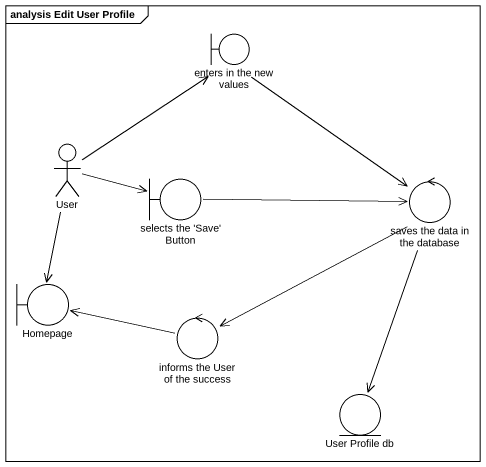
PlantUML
@startuml
mainframe analysis Edit User Profile
boundary "enters in the new values" as enters_in_the_new_values
actor User
boundary "selects the 'Save' Button" as selects_the_Save_Button
control "saves the data in the database" as saves_the_data_in_the
boundary Homepage
control "informs the User of the success" as informs_the_User_of_the
entity "User Profile db" as User_Profile_db
enters_in_the_new_values --> saves_the_data_in_the
User -up-> enters_in_the_new_values
User -right-> selects_the_Save_Button
User --> Homepage
selects_the_Save_Button -right-> saves_the_data_in_the
saves_the_data_in_the -left-> informs_the_User_of_the
saves_the_data_in_the --> User_Profile_db
informs_the_User_of_the -left-> Homepage
@enduml
